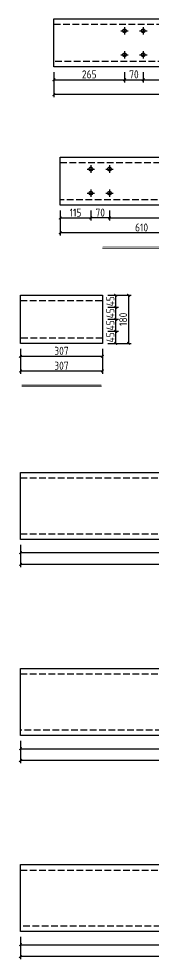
# Model space of a CAD drawing. Extents: x -196983 to 471790, y -783661 to 190401.
# Drawn here: x 212973 to 218010, y -158621 to -123440 of the extents above; entities that cross this region are included whole.
import ezdxf

# ---------------------------------------------------------------- set-up
doc = ezdxf.new("R2010")
doc.units = 0
doc.header["$LTSCALE"] = 1000
doc.header["$MEASUREMENT"] = 0
doc.linetypes.add('DASH', pattern=[0.35, 0.25, -0.1])
doc.layers.add('_TCH_MASK', color=7, linetype='Continuous')
doc.styles.get("Standard").update_dxf_attribs({"font": 'gbenor.shx', "bigfont": 'gbcbig.shx'})
doc.dimstyles.get("Standard").update_dxf_attribs({"dimscale": 100, "dimtxt": 3.5, "dimasz": 1, "dimexe": 2.5, "dimexo": 3, "dimgap": 1.5, "dimtad": 1, "dimdec": 0, "dimzin": 0, "dimdsep": 46, "dimtxsty": 'Standard', "dimblk": 'ARCHTICK', "dimcen": 0.09, "dimadec": 0, "dimazin": 0, "dimtfac": 1, "dimtdec": 0, "dimtix": 1, "dimtmove": 2, "dimatfit": 3, "dimfxl": 1, "dimtolj": 1, "dimtzin": 0, "dimarcsym": 0})

# ---------------------------------------------------------------- blocks, each defined once
blk = doc.blocks.new('_ArchTick')
at = {"color": 0, "linetype": 'ByBlock', "const_width": 0.4}
blk.add_lwpolyline([(-0.5, -0.5), (0.5, 0.5)], dxfattribs=at)
blk = doc.blocks.new('*D1113')
at = {"layer": '_TCH_MASK', "color": 0, "lineweight": -2}
for p, q in [((214288, -125440), (214288, -125819)), ((216938, -125440), (216938, -125819)), ((214288, -125719), (216938, -125719))]:
    blk.add_line(p, q, dxfattribs=at)
at = {"layer": 'Defpoints', "color": 0}
for p in [(214288, -125240), (216938, -125240), (216938, -125719)]:
    blk.add_point(p, dxfattribs=at)
at = {"layer": '_TCH_MASK', "color": 0, "lineweight": -2, "xscale": 100, "yscale": 100, "zscale": 100, "rotation": 180}
blk.add_blockref('_ArchTick', (214288, -125719), dxfattribs=at)
at = {"layer": '_TCH_MASK', "color": 0, "lineweight": -2, "xscale": 100, "yscale": 100, "zscale": 100}
blk.add_blockref('_ArchTick', (216938, -125719), dxfattribs=at)
at = {"layer": '_TCH_MASK', "color": 0, "lineweight": 15, "insert": (215613, -125519), "char_height": 300, "attachment_point": 5}
blk.add_mtext('\\A1;265', dxfattribs=at)
blk = doc.blocks.new('*D1111')
at = {"layer": '_TCH_MASK', "color": 0, "lineweight": -2}
for p, q in [((216938, -125440), (216938, -125819)), ((217638, -125440), (217638, -125819)), ((216938, -125719), (217638, -125719))]:
    blk.add_line(p, q, dxfattribs=at)
at = {"layer": 'Defpoints', "color": 0}
for p in [(216938, -125240), (217638, -125240), (217638, -125719)]:
    blk.add_point(p, dxfattribs=at)
at = {"layer": '_TCH_MASK', "color": 0, "lineweight": -2, "xscale": 100, "yscale": 100, "zscale": 100, "rotation": 180}
blk.add_blockref('_ArchTick', (216938, -125719), dxfattribs=at)
at = {"layer": '_TCH_MASK', "color": 0, "lineweight": -2, "xscale": 100, "yscale": 100, "zscale": 100}
blk.add_blockref('_ArchTick', (217638, -125719), dxfattribs=at)
at = {"layer": '_TCH_MASK', "color": 0, "lineweight": 15, "insert": (217288, -125519), "char_height": 300, "attachment_point": 5}
blk.add_mtext('\\A1;70', dxfattribs=at)
blk = doc.blocks.new('*D1114')
at = {"layer": '_TCH_MASK', "color": 0, "lineweight": -2}
for p, q in [((214288, -125440), (214288, -126376)), ((227188, -125440), (227188, -126376)), ((227188, -126276), (214288, -126276))]:
    blk.add_line(p, q, dxfattribs=at)
at = {"layer": 'Defpoints', "color": 0}
for p in [(214288, -125240), (227188, -125240), (214288, -126276)]:
    blk.add_point(p, dxfattribs=at)
at = {"layer": '_TCH_MASK', "color": 0, "lineweight": -2, "xscale": 100, "yscale": 100, "zscale": 100, "rotation": 180}
blk.add_blockref('_ArchTick', (214288, -126276), dxfattribs=at)
at = {"layer": '_TCH_MASK', "color": 0, "lineweight": -2, "xscale": 100, "yscale": 100, "zscale": 100}
blk.add_blockref('_ArchTick', (227188, -126276), dxfattribs=at)
at = {"layer": '_TCH_MASK', "color": 0, "lineweight": 15, "insert": (220738, -126076), "char_height": 300, "attachment_point": 5}
blk.add_mtext('\\A1;1290', dxfattribs=at)
blk = doc.blocks.new('*D1119')
at = {"layer": '_TCH_MASK', "color": 0, "lineweight": -2}
for p, q in [((217638, -125440), (217638, -125819)), ((227188, -125440), (227188, -125819)), ((217638, -125719), (227188, -125719))]:
    blk.add_line(p, q, dxfattribs=at)
at = {"layer": 'Defpoints', "color": 0}
for p in [(217638, -125240), (227188, -125240), (227188, -125719)]:
    blk.add_point(p, dxfattribs=at)
at = {"layer": '_TCH_MASK', "color": 0, "lineweight": -2, "xscale": 100, "yscale": 100, "zscale": 100, "rotation": 180}
blk.add_blockref('_ArchTick', (217638, -125719), dxfattribs=at)
at = {"layer": '_TCH_MASK', "color": 0, "lineweight": -2, "xscale": 100, "yscale": 100, "zscale": 100}
blk.add_blockref('_ArchTick', (227188, -125719), dxfattribs=at)
at = {"layer": '_TCH_MASK', "color": 0, "lineweight": 15, "insert": (222413, -125519), "char_height": 300, "attachment_point": 5}
blk.add_mtext('\\A1;955', dxfattribs=at)
blk = doc.blocks.new('*D1169')
at = {"layer": '_TCH_MASK', "color": 0, "lineweight": -2}
for p, q in [((214525, -130611), (214525, -130990)), ((215675, -130611), (215675, -130990)), ((214525, -130890), (215675, -130890))]:
    blk.add_line(p, q, dxfattribs=at)
at = {"layer": 'Defpoints', "color": 0}
for p in [(214525, -130411), (215675, -130411), (215675, -130890)]:
    blk.add_point(p, dxfattribs=at)
at = {"layer": '_TCH_MASK', "color": 0, "lineweight": -2, "xscale": 100, "yscale": 100, "zscale": 100, "rotation": 180}
blk.add_blockref('_ArchTick', (214525, -130890), dxfattribs=at)
at = {"layer": '_TCH_MASK', "color": 0, "lineweight": -2, "xscale": 100, "yscale": 100, "zscale": 100}
blk.add_blockref('_ArchTick', (215675, -130890), dxfattribs=at)
at = {"layer": '_TCH_MASK', "color": 0, "lineweight": 15, "insert": (215100, -130690), "char_height": 300, "attachment_point": 5}
blk.add_mtext('\\A1;115', dxfattribs=at)
blk = doc.blocks.new('*D1172')
at = {"layer": '_TCH_MASK', "color": 0, "lineweight": -2}
for p, q in [((214525, -130611), (214525, -131547)), ((220625, -130611), (220625, -131547)), ((220625, -131447), (214525, -131447))]:
    blk.add_line(p, q, dxfattribs=at)
at = {"layer": 'Defpoints', "color": 0}
for p in [(214525, -130411), (220625, -130411), (214525, -131447)]:
    blk.add_point(p, dxfattribs=at)
at = {"layer": '_TCH_MASK', "color": 0, "lineweight": -2, "xscale": 100, "yscale": 100, "zscale": 100, "rotation": 180}
blk.add_blockref('_ArchTick', (214525, -131447), dxfattribs=at)
at = {"layer": '_TCH_MASK', "color": 0, "lineweight": -2, "xscale": 100, "yscale": 100, "zscale": 100}
blk.add_blockref('_ArchTick', (220625, -131447), dxfattribs=at)
at = {"layer": '_TCH_MASK', "color": 0, "lineweight": 15, "insert": (217575, -131247), "char_height": 300, "attachment_point": 5}
blk.add_mtext('\\A1;610', dxfattribs=at)
blk = doc.blocks.new('*D1171')
at = {"layer": '_TCH_MASK', "color": 0, "lineweight": -2}
for p, q in [((215675, -130611), (215675, -130990)), ((216375, -130611), (216375, -130990)), ((216375, -130890), (215675, -130890))]:
    blk.add_line(p, q, dxfattribs=at)
at = {"layer": 'Defpoints', "color": 0}
for p in [(215675, -130411), (216375, -130411), (215675, -130890)]:
    blk.add_point(p, dxfattribs=at)
at = {"layer": '_TCH_MASK', "color": 0, "lineweight": -2, "xscale": 100, "yscale": 100, "zscale": 100, "rotation": 180}
blk.add_blockref('_ArchTick', (215675, -130890), dxfattribs=at)
at = {"layer": '_TCH_MASK', "color": 0, "lineweight": -2, "xscale": 100, "yscale": 100, "zscale": 100}
blk.add_blockref('_ArchTick', (216375, -130890), dxfattribs=at)
at = {"layer": '_TCH_MASK', "color": 0, "lineweight": 15, "insert": (216025, -130690), "char_height": 300, "attachment_point": 5}
blk.add_mtext('\\A1;70', dxfattribs=at)
blk = doc.blocks.new('*D1178')
at = {"layer": '_TCH_MASK', "color": 0, "lineweight": -2}
for p, q in [((216375, -130611), (216375, -130990)), ((220625, -130611), (220625, -130990)), ((216375, -130890), (220625, -130890))]:
    blk.add_line(p, q, dxfattribs=at)
at = {"layer": 'Defpoints', "color": 0}
for p in [(216375, -130411), (220625, -130411), (220625, -130890)]:
    blk.add_point(p, dxfattribs=at)
at = {"layer": '_TCH_MASK', "color": 0, "lineweight": -2, "xscale": 100, "yscale": 100, "zscale": 100, "rotation": 180}
blk.add_blockref('_ArchTick', (216375, -130890), dxfattribs=at)
at = {"layer": '_TCH_MASK', "color": 0, "lineweight": -2, "xscale": 100, "yscale": 100, "zscale": 100}
blk.add_blockref('_ArchTick', (220625, -130890), dxfattribs=at)
at = {"layer": '_TCH_MASK', "color": 0, "lineweight": 15, "insert": (218500, -130690), "char_height": 300, "attachment_point": 5}
blk.add_mtext('\\A1;425', dxfattribs=at)
blk = doc.blocks.new('*D1255')
at = {"layer": '_TCH_MASK', "color": 0, "lineweight": -2}
for p, q in [((213037, -135782), (213037, -136718)), ((216107, -135782), (216107, -136718)), ((216107, -136618), (213037, -136618))]:
    blk.add_line(p, q, dxfattribs=at)
at = {"layer": 'Defpoints', "color": 0}
for p in [(213037, -135582), (216107, -135582), (213037, -136618)]:
    blk.add_point(p, dxfattribs=at)
at = {"layer": '_TCH_MASK', "color": 0, "lineweight": -2, "xscale": 100, "yscale": 100, "zscale": 100, "rotation": 180}
blk.add_blockref('_ArchTick', (213037, -136618), dxfattribs=at)
at = {"layer": '_TCH_MASK', "color": 0, "lineweight": -2, "xscale": 100, "yscale": 100, "zscale": 100}
blk.add_blockref('_ArchTick', (216107, -136618), dxfattribs=at)
at = {"layer": '_TCH_MASK', "color": 0, "lineweight": 15, "insert": (214572, -136418), "char_height": 300, "attachment_point": 5}
blk.add_mtext('\\A1;307', dxfattribs=at)
blk = doc.blocks.new('*D1253')
at = {"layer": '_TCH_MASK', "color": 0, "lineweight": -2}
for p, q in [((216307, -135132), (216706, -135132)), ((216606, -135582), (216606, -135132)), ((216307, -135582), (216706, -135582))]:
    blk.add_line(p, q, dxfattribs=at)
at = {"layer": 'Defpoints', "color": 0}
for p in [(216107, -135132), (216606, -135132), (216107, -135582)]:
    blk.add_point(p, dxfattribs=at)
at = {"layer": '_TCH_MASK', "color": 0, "lineweight": -2, "xscale": 100, "yscale": 100, "zscale": 100}
for p, rotation in [((216606, -135132), 90), ((216606, -135582), 270)]:
    blk.add_blockref('_ArchTick', p, dxfattribs=dict(at, rotation=rotation))
at = {"layer": '_TCH_MASK', "color": 0, "lineweight": 15, "insert": (216406, -135357), "char_height": 300, "attachment_point": 5, "rotation": 90}
blk.add_mtext('\\A1;45', dxfattribs=at)
blk = doc.blocks.new('*D1256')
at = {"layer": '_TCH_MASK', "color": 0, "lineweight": -2}
for p, q in [((216307, -134682), (216706, -134682)), ((216606, -135132), (216606, -134682)), ((216307, -135132), (216706, -135132))]:
    blk.add_line(p, q, dxfattribs=at)
at = {"layer": 'Defpoints', "color": 0}
for p in [(216107, -134682), (216606, -134682), (216107, -135132)]:
    blk.add_point(p, dxfattribs=at)
at = {"layer": '_TCH_MASK', "color": 0, "lineweight": -2, "xscale": 100, "yscale": 100, "zscale": 100}
for p, rotation in [((216606, -134682), 90), ((216606, -135132), 270)]:
    blk.add_blockref('_ArchTick', p, dxfattribs=dict(at, rotation=rotation))
at = {"layer": '_TCH_MASK', "color": 0, "lineweight": 15, "insert": (216406, -134907), "char_height": 300, "attachment_point": 5, "rotation": 90}
blk.add_mtext('\\A1;45', dxfattribs=at)
blk = doc.blocks.new('*D1257')
at = {"layer": '_TCH_MASK', "color": 0, "lineweight": -2}
for p, q in [((216307, -134232), (216706, -134232)), ((216606, -134682), (216606, -134232)), ((216307, -134682), (216706, -134682))]:
    blk.add_line(p, q, dxfattribs=at)
at = {"layer": 'Defpoints', "color": 0}
for p in [(216107, -134232), (216606, -134232), (216107, -134682)]:
    blk.add_point(p, dxfattribs=at)
at = {"layer": '_TCH_MASK', "color": 0, "lineweight": -2, "xscale": 100, "yscale": 100, "zscale": 100}
for p, rotation in [((216606, -134232), 90), ((216606, -134682), 270)]:
    blk.add_blockref('_ArchTick', p, dxfattribs=dict(at, rotation=rotation))
at = {"layer": '_TCH_MASK', "color": 0, "lineweight": 15, "insert": (216406, -134457), "char_height": 300, "attachment_point": 5, "rotation": 90}
blk.add_mtext('\\A1;45', dxfattribs=at)
blk = doc.blocks.new('*D1258')
at = {"layer": '_TCH_MASK', "color": 0, "lineweight": -2}
for p, q in [((216307, -133782), (216706, -133782)), ((216606, -134232), (216606, -133782)), ((216307, -134232), (216706, -134232))]:
    blk.add_line(p, q, dxfattribs=at)
at = {"layer": 'Defpoints', "color": 0}
for p in [(216107, -133782), (216606, -133782), (216107, -134232)]:
    blk.add_point(p, dxfattribs=at)
at = {"layer": '_TCH_MASK', "color": 0, "lineweight": -2, "xscale": 100, "yscale": 100, "zscale": 100}
for p, rotation in [((216606, -133782), 90), ((216606, -134232), 270)]:
    blk.add_blockref('_ArchTick', p, dxfattribs=dict(at, rotation=rotation))
at = {"layer": '_TCH_MASK', "color": 0, "lineweight": 15, "insert": (216406, -134007), "char_height": 300, "attachment_point": 5, "rotation": 90}
blk.add_mtext('\\A1;45', dxfattribs=at)
blk = doc.blocks.new('*D1259')
at = {"layer": '_TCH_MASK', "color": 0, "lineweight": -2}
for p, q in [((216307, -133782), (217185, -133782)), ((217085, -133782), (217085, -135582)), ((216307, -135582), (217185, -135582))]:
    blk.add_line(p, q, dxfattribs=at)
at = {"layer": 'Defpoints', "color": 0}
for p in [(216107, -133782), (216107, -135582), (217085, -135582)]:
    blk.add_point(p, dxfattribs=at)
at = {"layer": '_TCH_MASK', "color": 0, "lineweight": -2, "xscale": 100, "yscale": 100, "zscale": 100}
for p, rotation in [((217085, -133782), 90), ((217085, -135582), 270)]:
    blk.add_blockref('_ArchTick', p, dxfattribs=dict(at, rotation=rotation))
at = {"layer": '_TCH_MASK', "color": 0, "lineweight": 15, "insert": (216885, -134682), "char_height": 300, "attachment_point": 5, "rotation": 90}
blk.add_mtext('\\A1;180', dxfattribs=at)
blk = doc.blocks.new('*D1254')
at = {"layer": '_TCH_MASK', "color": 0, "lineweight": -2}
for p, q in [((213037, -135782), (213037, -136161)), ((216107, -135782), (216107, -136161)), ((213037, -136061), (216107, -136061))]:
    blk.add_line(p, q, dxfattribs=at)
at = {"layer": 'Defpoints', "color": 0}
for p in [(213037, -135582), (216107, -135582), (216107, -136061)]:
    blk.add_point(p, dxfattribs=at)
at = {"layer": '_TCH_MASK', "color": 0, "lineweight": -2, "xscale": 100, "yscale": 100, "zscale": 100, "rotation": 180}
blk.add_blockref('_ArchTick', (213037, -136061), dxfattribs=at)
at = {"layer": '_TCH_MASK', "color": 0, "lineweight": -2, "xscale": 100, "yscale": 100, "zscale": 100}
blk.add_blockref('_ArchTick', (216107, -136061), dxfattribs=at)
at = {"layer": '_TCH_MASK', "color": 0, "lineweight": 15, "insert": (214572, -135861), "char_height": 300, "attachment_point": 5}
blk.add_mtext('\\A1;307', dxfattribs=at)
blk = doc.blocks.new('*D1271')
at = {"layer": '_TCH_MASK', "color": 0, "lineweight": -2}
for p, q in [((213037, -143116), (213037, -143511)), ((281537, -143116), (281537, -143511)), ((213037, -143411), (281537, -143411))]:
    blk.add_line(p, q, dxfattribs=at)
at = {"layer": 'Defpoints', "color": 0}
for p in [(213037, -142916), (281537, -142916), (281537, -143411)]:
    blk.add_point(p, dxfattribs=at)
at = {"layer": '_TCH_MASK', "color": 0, "lineweight": -2, "xscale": 100, "yscale": 100, "zscale": 100, "rotation": 180}
blk.add_blockref('_ArchTick', (213037, -143411), dxfattribs=at)
at = {"layer": '_TCH_MASK', "color": 0, "lineweight": -2, "xscale": 100, "yscale": 100, "zscale": 100}
blk.add_blockref('_ArchTick', (281537, -143411), dxfattribs=at)
at = {"layer": '_TCH_MASK', "color": 0, "lineweight": 15, "insert": (247287, -143211), "char_height": 300, "attachment_point": 5}
blk.add_mtext('\\A1;6850', dxfattribs=at)
blk = doc.blocks.new('*D1272')
at = {"layer": '_TCH_MASK', "color": 0, "lineweight": -2}
for p, q in [((213037, -143116), (213037, -143952)), ((281537, -143116), (281537, -143952)), ((281537, -143852), (213037, -143852))]:
    blk.add_line(p, q, dxfattribs=at)
at = {"layer": 'Defpoints', "color": 0}
for p in [(213037, -142916), (281537, -142916), (213037, -143852)]:
    blk.add_point(p, dxfattribs=at)
at = {"layer": '_TCH_MASK', "color": 0, "lineweight": -2, "xscale": 100, "yscale": 100, "zscale": 100, "rotation": 180}
blk.add_blockref('_ArchTick', (213037, -143852), dxfattribs=at)
at = {"layer": '_TCH_MASK', "color": 0, "lineweight": -2, "xscale": 100, "yscale": 100, "zscale": 100}
blk.add_blockref('_ArchTick', (281537, -143852), dxfattribs=at)
at = {"layer": '_TCH_MASK', "color": 0, "lineweight": 15, "insert": (247287, -143652), "char_height": 300, "attachment_point": 5}
blk.add_mtext('\\A1;6850', dxfattribs=at)
blk = doc.blocks.new('*D1274')
at = {"layer": '_TCH_MASK', "color": 0, "lineweight": -2}
for p, q in [((213037, -150450), (213037, -150845)), ((271537, -150450), (271537, -150845)), ((213037, -150745), (271537, -150745))]:
    blk.add_line(p, q, dxfattribs=at)
at = {"layer": 'Defpoints', "color": 0}
for p in [(213037, -150250), (271537, -150250), (271537, -150745)]:
    blk.add_point(p, dxfattribs=at)
at = {"layer": '_TCH_MASK', "color": 0, "lineweight": -2, "xscale": 100, "yscale": 100, "zscale": 100, "rotation": 180}
blk.add_blockref('_ArchTick', (213037, -150745), dxfattribs=at)
at = {"layer": '_TCH_MASK', "color": 0, "lineweight": -2, "xscale": 100, "yscale": 100, "zscale": 100}
blk.add_blockref('_ArchTick', (271537, -150745), dxfattribs=at)
at = {"layer": '_TCH_MASK', "color": 0, "lineweight": 15, "insert": (242287, -150545), "char_height": 300, "attachment_point": 5}
blk.add_mtext('\\A1;5850', dxfattribs=at)
blk = doc.blocks.new('*D1275')
at = {"layer": '_TCH_MASK', "color": 0, "lineweight": -2}
for p, q in [((213037, -150450), (213037, -151287)), ((271537, -150450), (271537, -151287)), ((271537, -151187), (213037, -151187))]:
    blk.add_line(p, q, dxfattribs=at)
at = {"layer": 'Defpoints', "color": 0}
for p in [(213037, -150250), (271537, -150250), (213037, -151187)]:
    blk.add_point(p, dxfattribs=at)
at = {"layer": '_TCH_MASK', "color": 0, "lineweight": -2, "xscale": 100, "yscale": 100, "zscale": 100, "rotation": 180}
blk.add_blockref('_ArchTick', (213037, -151187), dxfattribs=at)
at = {"layer": '_TCH_MASK', "color": 0, "lineweight": -2, "xscale": 100, "yscale": 100, "zscale": 100}
blk.add_blockref('_ArchTick', (271537, -151187), dxfattribs=at)
at = {"layer": '_TCH_MASK', "color": 0, "lineweight": 15, "insert": (242287, -150987), "char_height": 300, "attachment_point": 5}
blk.add_mtext('\\A1;5850', dxfattribs=at)
blk = doc.blocks.new('*D1265')
at = {"layer": '_TCH_MASK', "color": 0, "lineweight": -2}
for p, q in [((213037, -157784), (213037, -158179)), ((227037, -157784), (227037, -158179)), ((213037, -158079), (227037, -158079))]:
    blk.add_line(p, q, dxfattribs=at)
at = {"layer": 'Defpoints', "color": 0}
for p in [(213037, -157584), (227037, -157584), (227037, -158079)]:
    blk.add_point(p, dxfattribs=at)
at = {"layer": '_TCH_MASK', "color": 0, "lineweight": -2, "xscale": 100, "yscale": 100, "zscale": 100, "rotation": 180}
blk.add_blockref('_ArchTick', (213037, -158079), dxfattribs=at)
at = {"layer": '_TCH_MASK', "color": 0, "lineweight": -2, "xscale": 100, "yscale": 100, "zscale": 100}
blk.add_blockref('_ArchTick', (227037, -158079), dxfattribs=at)
at = {"layer": '_TCH_MASK', "color": 0, "lineweight": 15, "insert": (220037, -157879), "char_height": 300, "attachment_point": 5}
blk.add_mtext('\\A1;1400', dxfattribs=at)
blk = doc.blocks.new('*D1266')
at = {"layer": '_TCH_MASK', "color": 0, "lineweight": -2}
for p, q in [((213037, -157784), (213037, -158621)), ((227037, -157784), (227037, -158621)), ((227037, -158521), (213037, -158521))]:
    blk.add_line(p, q, dxfattribs=at)
at = {"layer": 'Defpoints', "color": 0}
for p in [(213037, -157584), (227037, -157584), (213037, -158521)]:
    blk.add_point(p, dxfattribs=at)
at = {"layer": '_TCH_MASK', "color": 0, "lineweight": -2, "xscale": 100, "yscale": 100, "zscale": 100, "rotation": 180}
blk.add_blockref('_ArchTick', (213037, -158521), dxfattribs=at)
at = {"layer": '_TCH_MASK', "color": 0, "lineweight": -2, "xscale": 100, "yscale": 100, "zscale": 100}
blk.add_blockref('_ArchTick', (227037, -158521), dxfattribs=at)
at = {"layer": '_TCH_MASK', "color": 0, "lineweight": 15, "insert": (220037, -158321), "char_height": 300, "attachment_point": 5}
blk.add_mtext('\\A1;1400', dxfattribs=at)

msp = doc.modelspace()

# ---------------------------------------------------------------- linework, layer by layer
at = {"color": 3}
for p, q in [((214287.8, -123440.1), (227187.8, -123440.1)), ((214287.8, -125240.1), (214287.8, -123440.1)), ((227187.8, -125240.1), (214287.8, -125240.1)), ((214524.6, -128610.9), (220624.6, -128610.9)), ((214524.6, -130410.9), (214524.6, -128610.9)), ((220624.6, -130410.9), (214524.6, -130410.9)), ((213037.2, -133781.7), (216107.2, -133781.7)), ((213037.2, -135581.7), (213037.2, -133781.7)), ((216107.2, -133781.7), (216107.2, -135581.7)), ((216107.2, -135581.7), (213037.2, -135581.7))]:
    msp.add_line(p, q, dxfattribs=at)
at = {"color": 3, "linetype": 'DASH'}
for p, q in [((214287.8, -123640.1), (227187.8, -123640.1)), ((227187.8, -125040.1), (214287.8, -125040.1)), ((214524.6, -128810.9), (220624.6, -128810.9)), ((220624.6, -130210.9), (214524.6, -130210.9)), ((213037.2, -133981.7), (216107.2, -133981.7)), ((216107.2, -135381.7), (213037.2, -135381.7))]:
    msp.add_line(p, q, dxfattribs=at)
at = {"color": 1}
for p, q in [((216937.8, -123750.1), (216937.8, -124030.1)), ((217637.8, -123750.1), (217637.8, -124030.1)), ((216797.8, -123890.1), (217077.8, -123890.1)), ((217497.8, -123890.1), (217777.8, -123890.1)), ((216797.8, -124790.1), (217077.8, -124790.1)), ((216937.8, -124650.1), (216937.8, -124930.1)), ((217497.8, -124790.1), (217777.8, -124790.1)), ((217637.8, -124650.1), (217637.8, -124930.1)), ((215534.6, -129060.9), (215814.6, -129060.9)), ((215674.6, -128920.9), (215674.6, -129200.9)), ((216234.6, -129060.9), (216514.6, -129060.9)), ((216374.6, -128920.9), (216374.6, -129200.9)), ((215534.6, -129960.9), (215814.6, -129960.9)), ((215674.6, -129820.9), (215674.6, -130100.9)), ((216234.6, -129960.9), (216514.6, -129960.9)), ((216374.6, -129820.9), (216374.6, -130100.9))]:
    msp.add_line(p, q, dxfattribs=at)
at = {"color": 0}
for p, q in [((213037.2, -140415.9), (281537.2, -140415.9)), ((213037.2, -142915.9), (213037.2, -140415.9)), ((281537.2, -142915.9), (213037.2, -142915.9)), ((213037.2, -147750.1), (271537.2, -147750.1)), ((213037.2, -150250.1), (213037.2, -147750.1)), ((271537.2, -150250.1), (213037.2, -150250.1)), ((213037.2, -155084.2), (227037.2, -155084.2)), ((213037.2, -157584.2), (213037.2, -155084.2)), ((227037.2, -157584.2), (213037.2, -157584.2))]:
    msp.add_line(p, q, dxfattribs=at)
at = {"color": 0, "linetype": 'DASH'}
for p, q in [((213037.2, -140615.9), (281537.2, -140615.9)), ((281537.2, -142715.9), (213037.2, -142715.9)), ((213037.2, -147950.1), (271537.2, -147950.1)), ((271537.2, -150050.1), (213037.2, -150050.1)), ((213037.2, -155284.2), (227037.2, -155284.2)), ((227037.2, -157384.2), (213037.2, -157384.2))]:
    msp.add_line(p, q, dxfattribs=at)
at = {"color": 1}
for centre in [(216937.8, -123890.1), (217637.8, -123890.1), (216937.8, -124790.1), (217637.8, -124790.1), (215674.6, -129060.9), (216374.6, -129060.9), (215674.6, -129960.9), (216374.6, -129960.9)]:
    msp.add_circle(centre, 70, dxfattribs=at)
at = {"layer": '_TCH_MASK', "lineweight": 15}
for p, q in [((219103, -132017.7), (216115.8, -132017.7)), ((216070.7, -137188.5), (213083.4, -137188.5))]:
    msp.add_line(p, q, dxfattribs=at)
at = {"layer": '_TCH_MASK', "lineweight": 15, "const_width": 20}
for points in [[(216115.8, -131972.4), (219103, -131972.4)], [(213083.4, -137143.2), (216070.7, -137143.2)]]:
    msp.add_lwpolyline(points, dxfattribs=at)

# ---------------------------------------------------------------- dimensions: what is measured, and where the dimension line sits
at = {"layer": '_TCH_MASK', "lineweight": 15}
for base, p1, p2, picture, middle in [((216937.8, -125719), (214287.8, -125240.1), (216937.8, -125240.1), '*D1113', (215612.8, -125519)), ((214287.8, -126276.2), (227187.8, -125240.1), (214287.8, -125240.1), '*D1114', (220737.8, -126076.2)), ((217637.8, -125719), (216937.8, -125240.1), (217637.8, -125240.1), '*D1111', (217287.8, -125519)), ((227187.8, -125719), (217637.8, -125240.1), (227187.8, -125240.1), '*D1119', (222412.8, -125519)), ((215674.6, -130889.8), (214524.6, -130410.9), (215674.6, -130410.9), '*D1169', (215099.6, -130689.8)), ((214524.6, -131447), (220624.6, -130410.9), (214524.6, -130410.9), '*D1172', (217574.6, -131247)), ((215674.6, -130889.8), (216374.6, -130410.9), (215674.6, -130410.9), '*D1171', (216024.6, -130689.8)), ((220624.6, -130889.8), (216374.6, -130410.9), (220624.6, -130410.9), '*D1178', (218499.6, -130689.8)), ((213037.2, -136617.8), (216107.2, -135581.7), (213037.2, -135581.7), '*D1255', (214572.2, -136417.8)), ((216107.2, -136060.6), (213037.2, -135581.7), (216107.2, -135581.7), '*D1254', (214572.2, -135860.6)), ((281537.2, -143410.6), (213037.2, -142915.9), (281537.2, -142915.9), '*D1271', (247287.2, -143210.6)), ((213037.2, -143852.5), (281537.2, -142915.9), (213037.2, -142915.9), '*D1272', (247287.2, -143652.5)), ((271537.2, -150744.8), (213037.2, -150250.1), (271537.2, -150250.1), '*D1274', (242287.2, -150544.8)), ((213037.2, -151186.7), (271537.2, -150250.1), (213037.2, -150250.1), '*D1275', (242287.2, -150986.7)), ((227037.2, -158079), (213037.2, -157584.2), (227037.2, -157584.2), '*D1265', (220037.2, -157879)), ((213037.2, -158520.8), (227037.2, -157584.2), (213037.2, -157584.2), '*D1266', (220037.2, -158320.8))]:
    dim = msp.add_linear_dim(base=base, p1=p1, p2=p2, dimstyle='Standard', override={"dimtxt": 3, "dimexe": 1, "dimexo": 2, "dimgap": 0.5, "dimlfac": 0.1}, dxfattribs=at)
    dim.commit()
    dim.dimension.update_dxf_attribs({"geometry": picture, "text_midpoint": middle})
for base, p1, p2, picture, middle in [((216605.7, -133781.7), (216107.2, -134231.7), (216107.2, -133781.7), '*D1258', (216405.7, -134006.7)), ((217084.8, -135581.7), (216107.2, -133781.7), (216107.2, -135581.7), '*D1259', (216884.8, -134681.7)), ((216605.7, -134231.7), (216107.2, -134681.7), (216107.2, -134231.7), '*D1257', (216405.7, -134456.7)), ((216605.7, -134681.7), (216107.2, -135131.7), (216107.2, -134681.7), '*D1256', (216405.7, -134906.7)), ((216605.7, -135131.7), (216107.2, -135581.7), (216107.2, -135131.7), '*D1253', (216405.7, -135356.7))]:
    dim = msp.add_linear_dim(base=base, p1=p1, p2=p2, angle=90, dimstyle='Standard', override={"dimtxt": 3, "dimexe": 1, "dimexo": 2, "dimgap": 0.5, "dimlfac": 0.1}, dxfattribs=at)
    dim.commit()
    dim.dimension.update_dxf_attribs({"geometry": picture, "text_midpoint": middle})

doc.saveas('drawing.dxf')
